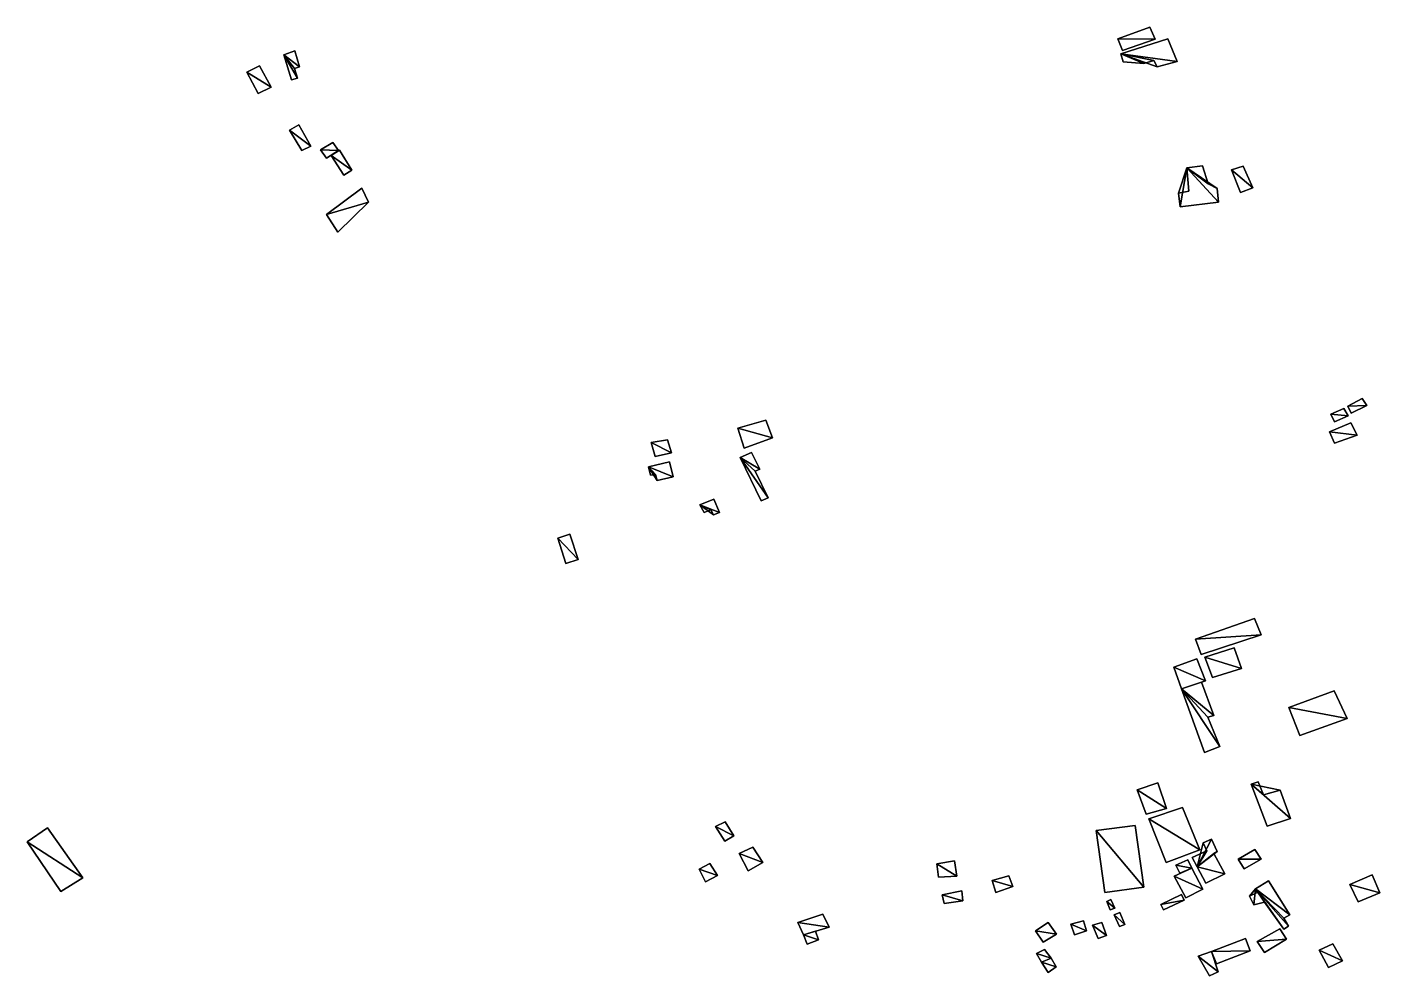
# Model space of a CAD drawing. Header units: metres. Extents: x -3947 to 4280, y -3529 to 2326.
# Drawn here: x -2937 to -2028, y -2651 to -2014 of the extents above; entities that cross this region are included whole.
import ezdxf

# ---------------------------------------------------------------- set-up
doc = ezdxf.new("R2010")
doc.units = ezdxf.units.M

msp = doc.modelspace()

# ---------------------------------------------------------------- linework, layer by layer
at = {"layer": 'MUROS'}
for points in [[(-2182.6, -2013.5), (-2204, -2021.4), (-2204, -2021.4, 4.5), (-2182.6, -2013.5, 4.5)], [(-2179, -2021.7), (-2182.6, -2013.5), (-2182.6, -2013.5, 4.5), (-2179, -2021.7, 4.5)], [(-2204, -2021.4), (-2200.9, -2029.2), (-2200.9, -2029.2, 4.5), (-2204, -2021.4, 4.5)], [(-2170.4, -2021.4), (-2202, -2031.4), (-2202, -2031.4, 8), (-2170.4, -2021.4, 8)], [(-2200.9, -2029.2), (-2179, -2021.7), (-2179, -2021.7, 4.5), (-2200.9, -2029.2, 4.5)], [(-2164.2, -2036.6), (-2170.4, -2021.4), (-2170.4, -2021.4, 8), (-2164.2, -2036.6, 8)], [(-2757, -2029.5), (-2764.5, -2032.2), (-2764.5, -2032.2, 4.5), (-2757, -2029.5, 4.5)], [(-2764.5, -2032.2), (-2759.2, -2048.9), (-2759.2, -2048.9, 4.5), (-2764.5, -2032.2, 4.5)], [(-2753.9, -2040.1), (-2757, -2029.5), (-2757, -2029.5, 4.5), (-2753.9, -2040.1, 4.5)], [(-2202, -2031.4), (-2200.5, -2036.9), (-2200.5, -2036.9, 8), (-2202, -2031.4, 8)], [(-2780.8, -2039.5), (-2789.3, -2043.8), (-2789.3, -2043.8, 4.5), (-2780.8, -2039.5, 4.5)], [(-2789.3, -2043.8), (-2781.6, -2058.2), (-2781.6, -2058.2, 4.5), (-2789.3, -2043.8, 4.5)], [(-2772.9, -2053.9), (-2780.8, -2039.5), (-2780.8, -2039.5, 4.5), (-2772.9, -2053.9, 4.5)], [(-2757.2, -2041.4), (-2753.9, -2040.1), (-2753.9, -2040.1, 4.5), (-2757.2, -2041.4, 4.5)], [(-2755.2, -2047.8), (-2757.2, -2041.4), (-2757.2, -2041.4, 4.5), (-2755.2, -2047.8, 4.5)], [(-2200.5, -2036.9), (-2186.6, -2038), (-2186.6, -2038, 8), (-2200.5, -2036.9, 8)], [(-2186.6, -2038), (-2179.8, -2036), (-2179.8, -2036, 8), (-2186.6, -2038, 8)], [(-2179.8, -2036), (-2177.6, -2040.3), (-2177.6, -2040.3, 8), (-2179.8, -2036, 8)], [(-2177.6, -2040.3), (-2164.2, -2036.6), (-2164.2, -2036.6, 8), (-2177.6, -2040.3, 8)], [(-2781.6, -2058.2), (-2772.9, -2053.9), (-2772.9, -2053.9, 4.5), (-2781.6, -2058.2, 4.5)], [(-2759.2, -2048.9), (-2755.2, -2047.8), (-2755.2, -2047.8, 4.5), (-2759.2, -2048.9, 4.5)], [(-2754.4, -2079.2), (-2760.6, -2082.8), (-2760.6, -2082.8, 4.5), (-2754.4, -2079.2, 4.5)], [(-2746.2, -2093.6), (-2754.4, -2079.2), (-2754.4, -2079.2, 4.5), (-2746.2, -2093.6, 4.5)], [(-2760.6, -2082.8), (-2752.2, -2096.4), (-2752.2, -2096.4, 4.5), (-2760.6, -2082.8, 4.5)], [(-2752.2, -2096.4), (-2746.2, -2093.6), (-2746.2, -2093.6, 4.5), (-2752.2, -2096.4, 4.5)], [(-2739.7, -2096), (-2731.4, -2091.1), (-2731.4, -2091.1, 4.5), (-2739.7, -2096, 4.5)], [(-2735.8, -2101.6), (-2739.7, -2096), (-2739.7, -2096, 4.5), (-2735.8, -2101.6, 4.5)], [(-2727.6, -2096.4), (-2735.8, -2101.6), (-2735.8, -2101.6, 4.5), (-2727.6, -2096.4, 4.5)], [(-2727, -2096.1), (-2732.7, -2099.7), (-2732.7, -2099.7, 8), (-2727, -2096.1, 8)], [(-2731.4, -2091.1), (-2727.6, -2096.4), (-2727.6, -2096.4, 4.5), (-2731.4, -2091.1, 4.5)], [(-2718.8, -2109.7), (-2727, -2096.1), (-2727, -2096.1, 8), (-2718.8, -2109.7, 8)], [(-2732.7, -2099.7), (-2724.1, -2112.9), (-2724.1, -2112.9, 8), (-2732.7, -2099.7, 8)], [(-2147.3, -2106.6), (-2157.8, -2108.1), (-2157.8, -2108.1, 5), (-2147.3, -2106.6, 5)], [(-2157.8, -2108.1), (-2156.4, -2123.8), (-2156.4, -2123.8, 5), (-2157.8, -2108.1, 5)], [(-2143.4, -2118.8), (-2147.3, -2106.6), (-2147.3, -2106.6, 5), (-2143.4, -2118.8, 5)], [(-2119.8, -2106.9), (-2127.8, -2109.3), (-2127.8, -2109.3, 4.5), (-2119.8, -2106.9, 4.5)], [(-2113.4, -2121.5), (-2119.8, -2106.9), (-2119.8, -2106.9, 4.5), (-2113.4, -2121.5, 4.5)], [(-2724.1, -2112.9), (-2718.8, -2109.7), (-2718.8, -2109.7, 8), (-2724.1, -2112.9, 8)], [(-2127.8, -2109.3), (-2121.7, -2124.6), (-2121.7, -2124.6, 4.5), (-2127.8, -2109.3, 4.5)], [(-2735.7, -2139.4), (-2711.9, -2121.7), (-2711.9, -2121.7, 8), (-2735.7, -2139.4, 8)], [(-2711.9, -2121.7), (-2707.4, -2131), (-2707.4, -2131, 8), (-2711.9, -2121.7, 8)], [(-2156.4, -2123.8), (-2163.3, -2125), (-2163.3, -2125, 5), (-2156.4, -2123.8, 5)], [(-2163.3, -2125), (-2162.2, -2134.2), (-2162.2, -2134.2, 5), (-2163.3, -2125, 5)], [(-2137.3, -2122), (-2143.4, -2118.8), (-2143.4, -2118.8, 5), (-2137.3, -2122, 5)], [(-2136.5, -2131.1), (-2137.3, -2122), (-2137.3, -2122, 5), (-2136.5, -2131.1, 5)], [(-2121.7, -2124.6), (-2113.4, -2121.5), (-2113.4, -2121.5, 4.5), (-2121.7, -2124.6, 4.5)], [(-2707.4, -2131), (-2728.2, -2151.2), (-2728.2, -2151.2, 8), (-2707.4, -2131, 8)], [(-2162.2, -2134.2), (-2136.5, -2131.1), (-2136.5, -2131.1, 5), (-2162.2, -2134.2, 5)], [(-2728.2, -2151.2), (-2735.7, -2139.4), (-2735.7, -2139.4, 8), (-2728.2, -2151.2, 8)], [(-2039.9, -2262.9), (-2049.6, -2268.2), (-2049.6, -2268.2, 4.5), (-2039.9, -2262.9, 4.5)], [(-2036.8, -2267.6), (-2039.9, -2262.9), (-2039.9, -2262.9, 4.5), (-2036.8, -2267.6, 4.5)], [(-2052.2, -2269.7), (-2061, -2273.6), (-2061, -2273.6, 4.5), (-2052.2, -2269.7, 4.5)], [(-2049.4, -2274.7), (-2052.2, -2269.7), (-2052.2, -2269.7, 4.5), (-2049.4, -2274.7, 4.5)], [(-2049.6, -2268.2), (-2047.3, -2272.9), (-2047.3, -2272.9, 4.5), (-2049.6, -2268.2, 4.5)], [(-2047.3, -2272.9), (-2036.8, -2267.6), (-2036.8, -2267.6, 4.5), (-2047.3, -2272.9, 4.5)], [(-2440.5, -2277.5), (-2459.4, -2282.9), (-2459.4, -2282.9, 4.5), (-2440.5, -2277.5, 4.5)], [(-2436.1, -2289.5), (-2440.5, -2277.5), (-2440.5, -2277.5, 4.5), (-2436.1, -2289.5, 4.5)], [(-2047.5, -2279.4), (-2061.8, -2285.4), (-2061.8, -2285.4, 4.5), (-2047.5, -2279.4, 4.5)], [(-2061, -2273.6), (-2058.5, -2278.6), (-2058.5, -2278.6, 4.5), (-2061, -2273.6, 4.5)], [(-2058.5, -2278.6), (-2049.4, -2274.7), (-2049.4, -2274.7, 4.5), (-2058.5, -2278.6, 4.5)], [(-2043.4, -2287.5), (-2047.5, -2279.4), (-2047.5, -2279.4, 4.5), (-2043.4, -2287.5, 4.5)], [(-2459.4, -2282.9), (-2455.1, -2296.3), (-2455.1, -2296.3, 4.5), (-2459.4, -2282.9, 4.5)], [(-2455.1, -2296.3), (-2436.1, -2289.5), (-2436.1, -2289.5, 4.5), (-2455.1, -2296.3, 4.5)], [(-2061.8, -2285.4), (-2058.5, -2293), (-2058.5, -2293, 4.5), (-2061.8, -2285.4, 4.5)], [(-2058.5, -2293), (-2043.4, -2287.5), (-2043.4, -2287.5, 4.5), (-2058.5, -2293, 4.5)], [(-2506.6, -2290.7), (-2517.7, -2292.5), (-2517.7, -2292.5, 4.5), (-2506.6, -2290.7, 4.5)], [(-2517.7, -2292.5), (-2514.9, -2301.9), (-2514.9, -2301.9, 4.5), (-2517.7, -2292.5, 4.5)], [(-2514.9, -2301.9), (-2504, -2299.4), (-2504, -2299.4, 4.5), (-2514.9, -2301.9, 4.5)], [(-2504, -2299.4), (-2506.6, -2290.7), (-2506.6, -2290.7, 4.5), (-2504, -2299.4, 4.5)], [(-2450.2, -2299.2), (-2457.9, -2302.6), (-2457.9, -2302.6, 4.5), (-2450.2, -2299.2, 4.5)], [(-2444.5, -2310.5), (-2450.2, -2299.2), (-2450.2, -2299.2, 4.5), (-2444.5, -2310.5, 4.5)], [(-2519.5, -2308.8), (-2505.4, -2305.4), (-2505.4, -2305.4, 4.5), (-2519.5, -2308.8, 4.5)], [(-2505.4, -2305.4), (-2502.8, -2315.5), (-2502.8, -2315.5, 4.5), (-2505.4, -2305.4, 4.5)], [(-2457.9, -2302.6), (-2443.8, -2331.8), (-2443.8, -2331.8, 4.5), (-2457.9, -2302.6, 4.5)], [(-2518, -2314.5), (-2519.5, -2308.8), (-2519.5, -2308.8, 4.5), (-2518, -2314.5, 4.5)], [(-2514.6, -2314), (-2518, -2314.5), (-2518, -2314.5, 4.5), (-2514.6, -2314, 4.5)], [(-2513.6, -2318.1), (-2514.6, -2314), (-2514.6, -2314, 4.5), (-2513.6, -2318.1, 4.5)], [(-2502.8, -2315.5), (-2513.6, -2318.1), (-2513.6, -2318.1, 4.5), (-2502.8, -2315.5, 4.5)], [(-2447.7, -2311.7), (-2444.5, -2310.5), (-2444.5, -2310.5, 4.5), (-2447.7, -2311.7, 4.5)], [(-2439.1, -2329.6), (-2447.7, -2311.7), (-2447.7, -2311.7, 4.5), (-2439.1, -2329.6, 4.5)], [(-2485, -2334.4), (-2475.5, -2330.5), (-2475.5, -2330.5, 4.5), (-2485, -2334.4, 4.5)], [(-2481.9, -2339.6), (-2485, -2334.4), (-2485, -2334.4, 4.5), (-2481.9, -2339.6, 4.5)], [(-2475.5, -2330.5), (-2471.8, -2339.5), (-2471.8, -2339.5, 4.5), (-2475.5, -2330.5, 4.5)], [(-2443.8, -2331.8), (-2439.1, -2329.6), (-2439.1, -2329.6, 4.5), (-2443.8, -2331.8, 4.5)], [(-2477.5, -2337.7), (-2481.9, -2339.6), (-2481.9, -2339.6, 4.5), (-2477.5, -2337.7, 4.5)], [(-2475.7, -2341.1), (-2477.5, -2337.7), (-2477.5, -2337.7, 4.5), (-2475.7, -2341.1, 4.5)], [(-2471.8, -2339.5), (-2475.7, -2341.1), (-2475.7, -2341.1, 4.5), (-2471.8, -2339.5, 4.5)], [(-2572.3, -2354.2), (-2580.3, -2356.7), (-2580.3, -2356.7, 4.5), (-2572.3, -2354.2, 4.5)], [(-2580.3, -2356.7), (-2574.9, -2373.7), (-2574.9, -2373.7, 4.5), (-2580.3, -2356.7, 4.5)], [(-2566.6, -2371), (-2572.3, -2354.2), (-2572.3, -2354.2, 4.5), (-2566.6, -2371, 4.5)], [(-2574.9, -2373.7), (-2566.6, -2371), (-2566.6, -2371, 4.5), (-2574.9, -2373.7, 4.5)], [(-2112.2, -2410.8), (-2152, -2424.6), (-2152, -2424.6, 5), (-2112.2, -2410.8, 5)], [(-2107.8, -2421.8), (-2112.2, -2410.8), (-2112.2, -2410.8, 5), (-2107.8, -2421.8, 5)], [(-2152, -2424.6), (-2148.1, -2434.8), (-2148.1, -2434.8, 5), (-2152, -2424.6, 5)], [(-2148.1, -2434.8), (-2107.8, -2421.8), (-2107.8, -2421.8, 5), (-2148.1, -2434.8, 5)], [(-2125.9, -2430.5), (-2145.6, -2436.8), (-2145.6, -2436.8, 5), (-2125.9, -2430.5, 5)], [(-2121, -2444.3), (-2125.9, -2430.5), (-2125.9, -2430.5, 5), (-2121, -2444.3, 5)], [(-2151.1, -2437.8), (-2166.5, -2443.4), (-2166.5, -2443.4, 5), (-2151.1, -2437.8, 5)], [(-2166.5, -2443.4), (-2161.3, -2457.9), (-2161.3, -2457.9, 5), (-2166.5, -2443.4, 5)], [(-2145.3, -2452.6), (-2151.1, -2437.8), (-2151.1, -2437.8, 5), (-2145.3, -2452.6, 5)], [(-2145.6, -2436.8), (-2140.4, -2450.4), (-2140.4, -2450.4, 5), (-2145.6, -2436.8, 5)], [(-2140.4, -2450.4), (-2121, -2444.3), (-2121, -2444.3, 5), (-2140.4, -2450.4, 5)], [(-2161.3, -2457.9), (-2145.3, -2452.6), (-2145.3, -2452.6, 5), (-2161.3, -2457.9, 5)], [(-2161.3, -2457.9), (-2147.9, -2453.5), (-2147.9, -2453.5, 5), (-2161.3, -2457.9, 5)], [(-2147.9, -2453.5), (-2139.7, -2475.8), (-2139.7, -2475.8, 5), (-2147.9, -2453.5, 5)], [(-2145.9, -2500.7), (-2161.3, -2457.9), (-2161.3, -2457.9, 5), (-2145.9, -2500.7, 5)], [(-2058.8, -2459.4), (-2089.3, -2470.6), (-2089.3, -2470.6, 5), (-2058.8, -2459.4, 5)], [(-2050, -2477.8), (-2058.8, -2459.4), (-2058.8, -2459.4, 5), (-2050, -2477.8, 5)], [(-2089.3, -2470.6), (-2081.8, -2489.4), (-2081.8, -2489.4, 5), (-2089.3, -2470.6, 5)], [(-2139.7, -2475.8), (-2143.6, -2476.9), (-2143.6, -2476.9, 5), (-2139.7, -2475.8, 5)], [(-2143.6, -2476.9), (-2135.6, -2496.8), (-2135.6, -2496.8, 5), (-2143.6, -2476.9, 5)], [(-2081.8, -2489.4), (-2050, -2477.8), (-2050, -2477.8, 5), (-2081.8, -2489.4, 5)], [(-2135.6, -2496.8), (-2145.9, -2500.7), (-2145.9, -2500.7, 5), (-2135.6, -2496.8, 5)], [(-2177.3, -2521.2), (-2191.1, -2525.8), (-2191.1, -2525.8, 5), (-2177.3, -2521.2, 5)], [(-2191.1, -2525.8), (-2185, -2542.2), (-2185, -2542.2, 5), (-2191.1, -2525.8, 5)], [(-2171.5, -2538.4), (-2177.3, -2521.2), (-2177.3, -2521.2, 5), (-2171.5, -2538.4, 5)], [(-2114.6, -2522), (-2109.8, -2520.4), (-2109.8, -2520.4, 5), (-2114.6, -2522, 5)], [(-2103.8, -2550.2), (-2114.6, -2522), (-2114.6, -2522, 5), (-2103.8, -2550.2, 5)], [(-2109.8, -2520.4), (-2106.3, -2529.2), (-2106.3, -2529.2, 5), (-2109.8, -2520.4, 5)], [(-2106.3, -2529.2), (-2095, -2526), (-2095, -2526, 5), (-2106.3, -2529.2, 5)], [(-2095, -2526), (-2088, -2545.1), (-2088, -2545.1, 5), (-2095, -2526, 5)], [(-2185, -2542.2), (-2171.5, -2538.4), (-2171.5, -2538.4, 5), (-2185, -2542.2, 5)], [(-2160.6, -2537.7), (-2183.3, -2545.2), (-2183.3, -2545.2, 5), (-2160.6, -2537.7, 5)], [(-2149, -2566.2), (-2160.6, -2537.7), (-2160.6, -2537.7, 5), (-2149, -2566.2, 5)], [(-2923.2, -2551.4), (-2936.9, -2560.8), (-2936.9, -2560.8, 8), (-2923.2, -2551.4, 8)], [(-2899.4, -2584.8), (-2923.2, -2551.4), (-2923.2, -2551.4, 8), (-2899.4, -2584.8, 8)], [(-2467.8, -2547.3), (-2474.4, -2550.4), (-2474.4, -2550.4, 4.5), (-2467.8, -2547.3, 4.5)], [(-2474.4, -2550.4), (-2468.2, -2560.3), (-2468.2, -2560.3, 4.5), (-2474.4, -2550.4, 4.5)], [(-2462, -2556.6), (-2467.8, -2547.3), (-2467.8, -2547.3, 4.5), (-2462, -2556.6, 4.5)], [(-2218.7, -2553.1), (-2192.5, -2549.8), (-2192.5, -2549.8, 5), (-2218.7, -2553.1, 5)], [(-2212.8, -2594.8), (-2218.7, -2553.1), (-2218.7, -2553.1, 5), (-2212.8, -2594.8, 5)], [(-2192.5, -2549.8), (-2186.7, -2591.2), (-2186.7, -2591.2, 5), (-2192.5, -2549.8, 5)], [(-2183.3, -2545.2), (-2171.7, -2574.7), (-2171.7, -2574.7, 5), (-2183.3, -2545.2, 5)], [(-2088, -2545.1), (-2103.8, -2550.2), (-2103.8, -2550.2, 5), (-2088, -2545.1, 5)], [(-2936.9, -2560.8), (-2914.1, -2594.2), (-2914.1, -2594.2, 8), (-2936.9, -2560.8, 8)], [(-2468.2, -2560.3), (-2462, -2556.6), (-2462, -2556.6, 4.5), (-2468.2, -2560.3, 4.5)], [(-2141.2, -2558.9), (-2146.8, -2561.5), (-2146.8, -2561.5, 4.5), (-2141.2, -2558.9, 4.5)], [(-2146.8, -2561.5), (-2144.2, -2566.7), (-2144.2, -2566.7, 4.5), (-2146.8, -2561.5, 4.5)], [(-2137.4, -2567.3), (-2141.2, -2558.9), (-2141.2, -2558.9, 4.5), (-2137.4, -2567.3, 4.5)], [(-2449.3, -2564.3), (-2458.5, -2568.6), (-2458.5, -2568.6, 4.5), (-2449.3, -2564.3, 4.5)], [(-2458.5, -2568.6), (-2452.5, -2580.2), (-2452.5, -2580.2, 4.5), (-2458.5, -2568.6, 4.5)], [(-2442.5, -2574.6), (-2449.3, -2564.3), (-2449.3, -2564.3, 4.5), (-2442.5, -2574.6, 4.5)], [(-2171.7, -2574.7), (-2149, -2566.2), (-2149, -2566.2, 5), (-2171.7, -2574.7, 5)], [(-2144.2, -2566.7), (-2154.1, -2571.3), (-2154.1, -2571.3, 4.5), (-2144.2, -2566.7, 4.5)], [(-2154.1, -2571.3), (-2150.9, -2577.6), (-2150.9, -2577.6, 4.5), (-2154.1, -2571.3, 4.5)], [(-2139.6, -2568.6), (-2137.4, -2567.3), (-2137.4, -2567.3, 4.5), (-2139.6, -2568.6, 4.5)], [(-2132.1, -2582.2), (-2139.6, -2568.6), (-2139.6, -2568.6, 4.5), (-2132.1, -2582.2, 4.5)], [(-2112.1, -2565.9), (-2123.3, -2572.3), (-2123.3, -2572.3, 4.5), (-2112.1, -2565.9, 4.5)], [(-2107.9, -2572.4), (-2112.1, -2565.9), (-2112.1, -2565.9, 4.5), (-2107.9, -2572.4, 4.5)], [(-2478.1, -2575.2), (-2485.4, -2579.2), (-2485.4, -2579.2, 4.5), (-2478.1, -2575.2, 4.5)], [(-2485.4, -2579.2), (-2481, -2587.7), (-2481, -2587.7, 4.5), (-2485.4, -2579.2, 4.5)], [(-2473, -2583.3), (-2478.1, -2575.2), (-2478.1, -2575.2, 4.5), (-2473, -2583.3, 4.5)], [(-2452.5, -2580.2), (-2442.5, -2574.6), (-2442.5, -2574.6, 4.5), (-2452.5, -2580.2, 4.5)], [(-2313.8, -2573.6), (-2325.8, -2575.5), (-2325.8, -2575.5, 4.5), (-2313.8, -2573.6, 4.5)], [(-2325.8, -2575.5), (-2324.5, -2584.4), (-2324.5, -2584.4, 4.5), (-2325.8, -2575.5, 4.5)], [(-2312.3, -2583.7), (-2313.8, -2573.6), (-2313.8, -2573.6, 4.5), (-2312.3, -2583.7, 4.5)], [(-2154.3, -2578.5), (-2166.3, -2583.9), (-2166.3, -2583.9, 4.5), (-2154.3, -2578.5, 4.5)], [(-2165.2, -2576.3), (-2157.1, -2572.8), (-2157.1, -2572.8, 4.5), (-2165.2, -2576.3, 4.5)], [(-2162.5, -2581.7), (-2165.2, -2576.3), (-2165.2, -2576.3, 4.5), (-2162.5, -2581.7, 4.5)], [(-2154.3, -2578.5), (-2162.5, -2581.7), (-2162.5, -2581.7, 4.5), (-2154.3, -2578.5, 4.5)], [(-2157.1, -2572.8), (-2154.3, -2578.5), (-2154.3, -2578.5, 4.5), (-2157.1, -2572.8, 4.5)], [(-2147, -2592.6), (-2154.3, -2578.5), (-2154.3, -2578.5, 4.5), (-2147, -2592.6, 4.5)], [(-2150.9, -2577.6), (-2145, -2588.6), (-2145, -2588.6, 4.5), (-2150.9, -2577.6, 4.5)], [(-2123.3, -2572.3), (-2119.2, -2578.8), (-2119.2, -2578.8, 4.5), (-2123.3, -2572.3, 4.5)], [(-2119.2, -2578.8), (-2107.9, -2572.4), (-2107.9, -2572.4, 4.5), (-2119.2, -2578.8, 4.5)], [(-2914.1, -2594.2), (-2899.4, -2584.8), (-2899.4, -2584.8, 8), (-2914.1, -2594.2, 8)], [(-2481, -2587.7), (-2473, -2583.3), (-2473, -2583.3, 4.5), (-2481, -2587.7, 4.5)], [(-2324.5, -2584.4), (-2312.3, -2583.7), (-2312.3, -2583.7, 4.5), (-2324.5, -2584.4, 4.5)], [(-2277.3, -2583.5), (-2288.5, -2586.7), (-2288.5, -2586.7, 4.5), (-2277.3, -2583.5, 4.5)], [(-2288.5, -2586.7), (-2286, -2594.7), (-2286, -2594.7, 4.5), (-2288.5, -2586.7, 4.5)], [(-2274.6, -2590.8), (-2277.3, -2583.5), (-2277.3, -2583.5, 4.5), (-2274.6, -2590.8, 4.5)], [(-2166.3, -2583.9), (-2158.5, -2598.3), (-2158.5, -2598.3, 4.5), (-2166.3, -2583.9, 4.5)], [(-2145, -2588.6), (-2132.1, -2582.2), (-2132.1, -2582.2, 4.5), (-2145, -2588.6, 4.5)], [(-2102.9, -2587), (-2111.7, -2592.2), (-2111.7, -2592.2, 4.5), (-2102.9, -2587, 4.5)], [(-2088.5, -2609.8), (-2102.9, -2587), (-2102.9, -2587, 4.5), (-2088.5, -2609.8, 4.5)], [(-2033.3, -2583), (-2048.3, -2589.5), (-2048.3, -2589.5, 4.5), (-2033.3, -2583, 4.5)], [(-2048.3, -2589.5), (-2042.7, -2601), (-2042.7, -2601, 4.5), (-2048.3, -2589.5, 4.5)], [(-2028, -2595), (-2033.3, -2583), (-2033.3, -2583, 4.5), (-2028, -2595, 4.5)], [(-2308.8, -2593.7), (-2322.1, -2596.4), (-2322.1, -2596.4, 4.5), (-2308.8, -2593.7, 4.5)], [(-2322.1, -2596.4), (-2320.8, -2602.2), (-2320.8, -2602.2, 4.5), (-2322.1, -2596.4, 4.5)], [(-2308.2, -2600.3), (-2308.8, -2593.7), (-2308.8, -2593.7, 4.5), (-2308.2, -2600.3, 4.5)], [(-2286, -2594.7), (-2274.6, -2590.8), (-2274.6, -2590.8, 4.5), (-2286, -2594.7, 4.5)], [(-2186.7, -2591.2), (-2212.8, -2594.8), (-2212.8, -2594.8, 5), (-2186.7, -2591.2, 5)], [(-2161.3, -2596.2), (-2175.2, -2602.9), (-2175.2, -2602.9, 4.5), (-2161.3, -2596.2, 4.5)], [(-2159.6, -2599.8), (-2161.3, -2596.2), (-2161.3, -2596.2, 4.5), (-2159.6, -2599.8, 4.5)], [(-2158.5, -2598.3), (-2147, -2592.6), (-2147, -2592.6, 4.5), (-2158.5, -2598.3, 4.5)], [(-2110.4, -2594.7), (-2115.7, -2597.3), (-2115.7, -2597.3, 4.5), (-2110.4, -2594.7, 4.5)], [(-2115.7, -2597.3), (-2112.7, -2603.1), (-2112.7, -2603.1, 4.5), (-2115.7, -2597.3, 4.5)], [(-2111.7, -2592.2), (-2110.4, -2594.7), (-2110.4, -2594.7, 4.5), (-2111.7, -2592.2, 4.5)], [(-2042.7, -2601), (-2028, -2595), (-2028, -2595, 4.5), (-2042.7, -2601, 4.5)], [(-2320.8, -2602.2), (-2308.2, -2600.3), (-2308.2, -2600.3, 4.5), (-2320.8, -2602.2, 4.5)], [(-2211.4, -2600.7), (-2208.8, -2599.5), (-2208.8, -2599.5, 4.5), (-2211.4, -2600.7, 4.5)], [(-2209.2, -2606.5), (-2211.4, -2600.7), (-2211.4, -2600.7, 4.5), (-2209.2, -2606.5, 4.5)], [(-2206, -2605.2), (-2209.2, -2606.5), (-2209.2, -2606.5, 4.5), (-2206, -2605.2, 4.5)], [(-2208.8, -2599.5), (-2206, -2605.2), (-2206, -2605.2, 4.5), (-2208.8, -2599.5, 4.5)], [(-2206.5, -2609.7), (-2202.8, -2608.3), (-2202.8, -2608.3, 4.5), (-2206.5, -2609.7, 4.5)], [(-2202.8, -2608.3), (-2199.3, -2616.3), (-2199.3, -2616.3, 4.5), (-2202.8, -2608.3, 4.5)], [(-2175.2, -2602.9), (-2173.4, -2606.5), (-2173.4, -2606.5, 4.5), (-2175.2, -2602.9, 4.5)], [(-2173.4, -2606.5), (-2159.6, -2599.8), (-2159.6, -2599.8, 4.5), (-2173.4, -2606.5, 4.5)], [(-2112.7, -2603.1), (-2105.6, -2601.2), (-2105.6, -2601.2, 4.5), (-2112.7, -2603.1, 4.5)], [(-2105.6, -2601.2), (-2092.6, -2619.4), (-2092.6, -2619.4, 4.5), (-2105.6, -2601.2, 4.5)], [(-2402.3, -2609.4), (-2419.1, -2615), (-2419.1, -2615, 4.5), (-2402.3, -2609.4, 4.5)], [(-2419.1, -2615), (-2415.3, -2623.3), (-2415.3, -2623.3, 4.5), (-2419.1, -2615, 4.5)], [(-2398.1, -2618), (-2402.3, -2609.4), (-2402.3, -2609.4, 4.5), (-2398.1, -2618, 4.5)], [(-2250.8, -2614.8), (-2259.3, -2620.5), (-2259.3, -2620.5, 4.5), (-2250.8, -2614.8, 4.5)], [(-2245.2, -2622.7), (-2250.8, -2614.8), (-2250.8, -2614.8, 4.5), (-2245.2, -2622.7, 4.5)], [(-2227.1, -2613.8), (-2235.6, -2616.1), (-2235.6, -2616.1, 4.5), (-2227.1, -2613.8, 4.5)], [(-2235.6, -2616.1), (-2233.3, -2623.1), (-2233.3, -2623.1, 4.5), (-2235.6, -2616.1, 4.5)], [(-2225.1, -2620.5), (-2227.1, -2613.8), (-2227.1, -2613.8, 4.5), (-2225.1, -2620.5, 4.5)], [(-2221.1, -2616.7), (-2214.9, -2614.8), (-2214.9, -2614.8, 4.5), (-2221.1, -2616.7, 4.5)], [(-2217.4, -2625.6), (-2221.1, -2616.7), (-2221.1, -2616.7, 4.5), (-2217.4, -2625.6, 4.5)], [(-2214.9, -2614.8), (-2211.6, -2623.6), (-2211.6, -2623.6, 4.5), (-2214.9, -2614.8, 4.5)], [(-2202.9, -2617.5), (-2206.5, -2609.7), (-2206.5, -2609.7, 4.5), (-2202.9, -2617.5, 4.5)], [(-2199.3, -2616.3), (-2202.9, -2617.5), (-2202.9, -2617.5, 4.5), (-2199.3, -2616.3, 4.5)], [(-2092.6, -2611.9), (-2088.5, -2609.8), (-2088.5, -2609.8, 4.5), (-2092.6, -2611.9, 4.5)], [(-2089.5, -2617.3), (-2092.6, -2611.9), (-2092.6, -2611.9, 4.5), (-2089.5, -2617.3, 4.5)], [(-2092.6, -2619.4), (-2089.5, -2617.3), (-2089.5, -2617.3, 4.5), (-2092.6, -2619.4, 4.5)], [(-2415.3, -2623.3), (-2398.1, -2618), (-2398.1, -2618, 4.5), (-2415.3, -2623.3, 4.5)], [(-2407.2, -2620.8), (-2415.3, -2623.3), (-2415.3, -2623.3, 4.5), (-2407.2, -2620.8, 4.5)], [(-2415.3, -2623.3), (-2412.7, -2629.4), (-2412.7, -2629.4, 4.5), (-2415.3, -2623.3, 4.5)], [(-2412.7, -2629.4), (-2405.2, -2626.5), (-2405.2, -2626.5, 4.5), (-2412.7, -2629.4, 4.5)], [(-2405.2, -2626.5), (-2407.2, -2620.8), (-2407.2, -2620.8, 4.5), (-2405.2, -2626.5, 4.5)], [(-2259.3, -2620.5), (-2254.3, -2628.1), (-2254.3, -2628.1, 4.5), (-2259.3, -2620.5, 4.5)], [(-2254.3, -2628.1), (-2245.2, -2622.7), (-2245.2, -2622.7, 4.5), (-2254.3, -2628.1, 4.5)], [(-2233.3, -2623.1), (-2225.1, -2620.5), (-2225.1, -2620.5, 4.5), (-2233.3, -2623.1, 4.5)], [(-2211.6, -2623.6), (-2217.4, -2625.6), (-2217.4, -2625.6, 4.5), (-2211.6, -2623.6, 4.5)], [(-2141.2, -2634.3), (-2118.4, -2625.7), (-2118.4, -2625.7, 4.5), (-2141.2, -2634.3, 4.5)], [(-2118.4, -2625.7), (-2115.2, -2633.9), (-2115.2, -2633.9, 4.5), (-2118.4, -2625.7, 4.5)], [(-2095.2, -2619.2), (-2110.4, -2627.6), (-2110.4, -2627.6, 4.5), (-2095.2, -2619.2, 4.5)], [(-2105.6, -2635.1), (-2090.8, -2626.1), (-2090.8, -2626.1, 4.5), (-2105.6, -2635.1, 4.5)], [(-2090.8, -2626.1), (-2095.2, -2619.2), (-2095.2, -2619.2, 4.5), (-2090.8, -2626.1, 4.5)], [(-2253.4, -2633.1), (-2258.8, -2635.8), (-2258.8, -2635.8, 4.5), (-2253.4, -2633.1, 4.5)], [(-2258.8, -2635.8), (-2255.3, -2641.6), (-2255.3, -2641.6, 4.5), (-2258.8, -2635.8, 4.5)], [(-2248.9, -2638.9), (-2253.4, -2633.1), (-2253.4, -2633.1, 4.5), (-2248.9, -2638.9, 4.5)], [(-2141.2, -2634.3), (-2150.2, -2637.6), (-2150.2, -2637.6, 4.5), (-2141.2, -2634.3, 4.5)], [(-2137.8, -2642.6), (-2141.2, -2634.3), (-2141.2, -2634.3, 4.5), (-2137.8, -2642.6, 4.5)], [(-2136.6, -2648.1), (-2141.2, -2634.3), (-2141.2, -2634.3, 4.5), (-2136.6, -2648.1, 4.5)], [(-2115.2, -2633.9), (-2137.8, -2642.6), (-2137.8, -2642.6, 4.5), (-2115.2, -2633.9, 4.5)], [(-2110.4, -2627.6), (-2105.6, -2635.1), (-2105.6, -2635.1, 4.5), (-2110.4, -2627.6, 4.5)], [(-2059.6, -2629.2), (-2068.8, -2633.6), (-2068.8, -2633.6, 4.5), (-2059.6, -2629.2, 4.5)], [(-2068.8, -2633.6), (-2062.5, -2645.1), (-2062.5, -2645.1, 4.5), (-2068.8, -2633.6, 4.5)], [(-2053.1, -2640.7), (-2059.6, -2629.2), (-2059.6, -2629.2, 4.5), (-2053.1, -2640.7, 4.5)], [(-2248.9, -2638.9), (-2255.3, -2641.6), (-2255.3, -2641.6, 4.5), (-2248.9, -2638.9, 4.5)], [(-2255.3, -2641.6), (-2248.9, -2638.9), (-2248.9, -2638.9, 4.5), (-2255.3, -2641.6, 4.5)], [(-2255.3, -2641.6), (-2250.8, -2648.4), (-2250.8, -2648.4, 4.5), (-2255.3, -2641.6, 4.5)], [(-2250.8, -2648.4), (-2245.6, -2644.7), (-2245.6, -2644.7, 4.5), (-2250.8, -2648.4, 4.5)], [(-2245.6, -2644.7), (-2248.9, -2638.9), (-2248.9, -2638.9, 4.5), (-2245.6, -2644.7, 4.5)], [(-2150.2, -2637.6), (-2142.4, -2650.8), (-2142.4, -2650.8, 4.5), (-2150.2, -2637.6, 4.5)], [(-2062.5, -2645.1), (-2053.1, -2640.7), (-2053.1, -2640.7, 4.5), (-2062.5, -2645.1, 4.5)], [(-2142.4, -2650.8), (-2136.6, -2648.1), (-2136.6, -2648.1, 4.5), (-2142.4, -2650.8, 4.5)]]:
    msp.add_3dface(points, dxfattribs=at)
at = {"layer": 'TECHOS'}
for points in [[(-2204, -2021.4, 4.5), (-2179, -2021.7, 4.5), (-2182.6, -2013.5, 4.5)], [(-2204, -2021.4, 4.5), (-2200.9, -2029.2, 4.5), (-2179, -2021.7, 4.5)], [(-2202, -2031.4, 8), (-2164.2, -2036.6, 8), (-2170.4, -2021.4, 8)], [(-2764.5, -2032.2, 4.5), (-2753.9, -2040.1, 4.5), (-2757, -2029.5, 4.5)], [(-2764.5, -2032.2, 4.5), (-2759.2, -2048.9, 4.5), (-2755.2, -2047.8, 4.5)], [(-2764.5, -2032.2, 4.5), (-2755.2, -2047.8, 4.5), (-2757.2, -2041.4, 4.5)], [(-2764.5, -2032.2, 4.5), (-2757.2, -2041.4, 4.5), (-2753.9, -2040.1, 4.5)], [(-2202, -2031.4, 8), (-2200.5, -2036.9, 8), (-2186.6, -2038, 8)], [(-2202, -2031.4, 8), (-2186.6, -2038, 8), (-2179.8, -2036, 8)], [(-2202, -2031.4, 8), (-2179.8, -2036, 8), (-2177.6, -2040.3, 8)], [(-2202, -2031.4, 8), (-2177.6, -2040.3, 8), (-2164.2, -2036.6, 8)], [(-2789.3, -2043.8, 4.5), (-2772.9, -2053.9, 4.5), (-2780.8, -2039.5, 4.5)], [(-2789.3, -2043.8, 4.5), (-2781.6, -2058.2, 4.5), (-2772.9, -2053.9, 4.5)], [(-2760.6, -2082.8, 4.5), (-2746.2, -2093.6, 4.5), (-2754.4, -2079.2, 4.5)], [(-2760.6, -2082.8, 4.5), (-2752.2, -2096.4, 4.5), (-2746.2, -2093.6, 4.5)], [(-2739.7, -2096, 4.5), (-2731.4, -2091.1, 4.5), (-2727.6, -2096.4, 4.5)], [(-2739.7, -2096, 4.5), (-2727.6, -2096.4, 4.5), (-2735.8, -2101.6, 4.5)], [(-2732.7, -2099.7, 8), (-2718.8, -2109.7, 8), (-2727, -2096.1, 8)], [(-2732.7, -2099.7, 8), (-2724.1, -2112.9, 8), (-2718.8, -2109.7, 8)], [(-2157.8, -2108.1, 5), (-2156.4, -2123.8, 5), (-2163.3, -2125, 5)], [(-2157.8, -2108.1, 5), (-2163.3, -2125, 5), (-2162.2, -2134.2, 5)], [(-2157.8, -2108.1, 5), (-2162.2, -2134.2, 5), (-2136.5, -2131.1, 5)], [(-2157.8, -2108.1, 5), (-2143.4, -2118.8, 5), (-2147.3, -2106.6, 5)], [(-2157.8, -2108.1, 5), (-2136.5, -2131.1, 5), (-2137.3, -2122, 5)], [(-2157.8, -2108.1, 5), (-2137.3, -2122, 5), (-2143.4, -2118.8, 5)], [(-2127.8, -2109.3, 4.5), (-2113.4, -2121.5, 4.5), (-2119.8, -2106.9, 4.5)], [(-2127.8, -2109.3, 4.5), (-2121.7, -2124.6, 4.5), (-2113.4, -2121.5, 4.5)], [(-2735.7, -2139.4, 8), (-2711.9, -2121.7, 8), (-2707.4, -2131, 8)], [(-2735.7, -2139.4, 8), (-2707.4, -2131, 8), (-2728.2, -2151.2, 8)], [(-2049.6, -2268.2, 4.5), (-2036.8, -2267.6, 4.5), (-2039.9, -2262.9, 4.5)], [(-2061, -2273.6, 4.5), (-2049.4, -2274.7, 4.5), (-2052.2, -2269.7, 4.5)], [(-2049.6, -2268.2, 4.5), (-2047.3, -2272.9, 4.5), (-2036.8, -2267.6, 4.5)], [(-2459.4, -2282.9, 4.5), (-2436.1, -2289.5, 4.5), (-2440.5, -2277.5, 4.5)], [(-2061.8, -2285.4, 4.5), (-2043.4, -2287.5, 4.5), (-2047.5, -2279.4, 4.5)], [(-2061, -2273.6, 4.5), (-2058.5, -2278.6, 4.5), (-2049.4, -2274.7, 4.5)], [(-2459.4, -2282.9, 4.5), (-2455.1, -2296.3, 4.5), (-2436.1, -2289.5, 4.5)], [(-2061.8, -2285.4, 4.5), (-2058.5, -2293, 4.5), (-2043.4, -2287.5, 4.5)], [(-2517.7, -2292.5, 4.5), (-2504, -2299.4, 4.5), (-2506.6, -2290.7, 4.5)], [(-2517.7, -2292.5, 4.5), (-2514.9, -2301.9, 4.5), (-2504, -2299.4, 4.5)], [(-2457.9, -2302.6, 4.5), (-2444.5, -2310.5, 4.5), (-2450.2, -2299.2, 4.5)], [(-2519.5, -2308.8, 4.5), (-2505.4, -2305.4, 4.5), (-2502.8, -2315.5, 4.5)], [(-2457.9, -2302.6, 4.5), (-2443.8, -2331.8, 4.5), (-2439.1, -2329.6, 4.5)], [(-2457.9, -2302.6, 4.5), (-2439.1, -2329.6, 4.5), (-2447.7, -2311.7, 4.5)], [(-2457.9, -2302.6, 4.5), (-2447.7, -2311.7, 4.5), (-2444.5, -2310.5, 4.5)], [(-2519.5, -2308.8, 4.5), (-2502.8, -2315.5, 4.5), (-2513.6, -2318.1, 4.5)], [(-2519.5, -2308.8, 4.5), (-2513.6, -2318.1, 4.5), (-2514.6, -2314, 4.5)], [(-2519.5, -2308.8, 4.5), (-2514.6, -2314, 4.5), (-2518, -2314.5, 4.5)], [(-2485, -2334.4, 4.5), (-2475.5, -2330.5, 4.5), (-2471.8, -2339.5, 4.5)], [(-2485, -2334.4, 4.5), (-2471.8, -2339.5, 4.5), (-2475.7, -2341.1, 4.5)], [(-2485, -2334.4, 4.5), (-2475.7, -2341.1, 4.5), (-2477.5, -2337.7, 4.5)], [(-2485, -2334.4, 4.5), (-2477.5, -2337.7, 4.5), (-2481.9, -2339.6, 4.5)], [(-2580.3, -2356.7, 4.5), (-2566.6, -2371, 4.5), (-2572.3, -2354.2, 4.5)], [(-2580.3, -2356.7, 4.5), (-2574.9, -2373.7, 4.5), (-2566.6, -2371, 4.5)], [(-2152, -2424.6, 5), (-2107.8, -2421.8, 5), (-2112.2, -2410.8, 5)], [(-2152, -2424.6, 5), (-2148.1, -2434.8, 5), (-2107.8, -2421.8, 5)], [(-2145.6, -2436.8, 5), (-2121, -2444.3, 5), (-2125.9, -2430.5, 5)], [(-2166.5, -2443.4, 5), (-2145.3, -2452.6, 5), (-2151.1, -2437.8, 5)], [(-2166.5, -2443.4, 5), (-2161.3, -2457.9, 5), (-2145.3, -2452.6, 5)], [(-2145.6, -2436.8, 5), (-2140.4, -2450.4, 5), (-2121, -2444.3, 5)], [(-2161.3, -2457.9, 5), (-2147.9, -2453.5, 5), (-2139.7, -2475.8, 5)], [(-2161.3, -2457.9, 5), (-2139.7, -2475.8, 5), (-2143.6, -2476.9, 5)], [(-2161.3, -2457.9, 5), (-2143.6, -2476.9, 5), (-2135.6, -2496.8, 5)], [(-2161.3, -2457.9, 5), (-2135.6, -2496.8, 5), (-2145.9, -2500.7, 5)], [(-2089.3, -2470.6, 5), (-2050, -2477.8, 5), (-2058.8, -2459.4, 5)], [(-2089.3, -2470.6, 5), (-2081.8, -2489.4, 5), (-2050, -2477.8, 5)], [(-2191.1, -2525.8, 5), (-2171.5, -2538.4, 5), (-2177.3, -2521.2, 5)], [(-2191.1, -2525.8, 5), (-2185, -2542.2, 5), (-2171.5, -2538.4, 5)], [(-2114.6, -2522, 5), (-2109.8, -2520.4, 5), (-2106.3, -2529.2, 5)], [(-2114.6, -2522, 5), (-2106.3, -2529.2, 5), (-2095, -2526, 5)], [(-2114.6, -2522, 5), (-2095, -2526, 5), (-2088, -2545.1, 5)], [(-2114.6, -2522, 5), (-2088, -2545.1, 5), (-2103.8, -2550.2, 5)], [(-2183.3, -2545.2, 5), (-2149, -2566.2, 5), (-2160.6, -2537.7, 5)], [(-2936.9, -2560.8, 8), (-2899.4, -2584.8, 8), (-2923.2, -2551.4, 8)], [(-2474.4, -2550.4, 4.5), (-2462, -2556.6, 4.5), (-2467.8, -2547.3, 4.5)], [(-2474.4, -2550.4, 4.5), (-2468.2, -2560.3, 4.5), (-2462, -2556.6, 4.5)], [(-2218.7, -2553.1, 5), (-2192.5, -2549.8, 5), (-2186.7, -2591.2, 5)], [(-2218.7, -2553.1, 5), (-2186.7, -2591.2, 5), (-2212.8, -2594.8, 5)], [(-2183.3, -2545.2, 5), (-2171.7, -2574.7, 5), (-2149, -2566.2, 5)], [(-2936.9, -2560.8, 8), (-2914.1, -2594.2, 8), (-2899.4, -2584.8, 8)], [(-2150.9, -2577.6, 4.5), (-2137.4, -2567.3, 4.5), (-2141.2, -2558.9, 4.5)], [(-2150.9, -2577.6, 4.5), (-2141.2, -2558.9, 4.5), (-2146.8, -2561.5, 4.5)], [(-2150.9, -2577.6, 4.5), (-2146.8, -2561.5, 4.5), (-2144.2, -2566.7, 4.5)], [(-2458.5, -2568.6, 4.5), (-2442.5, -2574.6, 4.5), (-2449.3, -2564.3, 4.5)], [(-2458.5, -2568.6, 4.5), (-2452.5, -2580.2, 4.5), (-2442.5, -2574.6, 4.5)], [(-2150.9, -2577.6, 4.5), (-2144.2, -2566.7, 4.5), (-2154.1, -2571.3, 4.5)], [(-2150.9, -2577.6, 4.5), (-2139.6, -2568.6, 4.5), (-2137.4, -2567.3, 4.5)], [(-2150.9, -2577.6, 4.5), (-2132.1, -2582.2, 4.5), (-2139.6, -2568.6, 4.5)], [(-2123.3, -2572.3, 4.5), (-2107.9, -2572.4, 4.5), (-2112.1, -2565.9, 4.5)], [(-2485.4, -2579.2, 4.5), (-2473, -2583.3, 4.5), (-2478.1, -2575.2, 4.5)], [(-2485.4, -2579.2, 4.5), (-2481, -2587.7, 4.5), (-2473, -2583.3, 4.5)], [(-2325.8, -2575.5, 4.5), (-2312.3, -2583.7, 4.5), (-2313.8, -2573.6, 4.5)], [(-2325.8, -2575.5, 4.5), (-2324.5, -2584.4, 4.5), (-2312.3, -2583.7, 4.5)], [(-2166.3, -2583.9, 4.5), (-2147, -2592.6, 4.5), (-2154.3, -2578.5, 4.5)], [(-2165.2, -2576.3, 4.5), (-2157.1, -2572.8, 4.5), (-2154.3, -2578.5, 4.5)], [(-2165.2, -2576.3, 4.5), (-2154.3, -2578.5, 4.5), (-2162.5, -2581.7, 4.5)], [(-2150.9, -2577.6, 4.5), (-2145, -2588.6, 4.5), (-2132.1, -2582.2, 4.5)], [(-2123.3, -2572.3, 4.5), (-2119.2, -2578.8, 4.5), (-2107.9, -2572.4, 4.5)], [(-2288.5, -2586.7, 4.5), (-2274.6, -2590.8, 4.5), (-2277.3, -2583.5, 4.5)], [(-2288.5, -2586.7, 4.5), (-2286, -2594.7, 4.5), (-2274.6, -2590.8, 4.5)], [(-2166.3, -2583.9, 4.5), (-2158.5, -2598.3, 4.5), (-2147, -2592.6, 4.5)], [(-2111.7, -2592.2, 4.5), (-2088.5, -2609.8, 4.5), (-2102.9, -2587, 4.5)], [(-2048.3, -2589.5, 4.5), (-2028, -2595, 4.5), (-2033.3, -2583, 4.5)], [(-2048.3, -2589.5, 4.5), (-2042.7, -2601, 4.5), (-2028, -2595, 4.5)], [(-2322.1, -2596.4, 4.5), (-2308.2, -2600.3, 4.5), (-2308.8, -2593.7, 4.5)], [(-2322.1, -2596.4, 4.5), (-2320.8, -2602.2, 4.5), (-2308.2, -2600.3, 4.5)], [(-2175.2, -2602.9, 4.5), (-2159.6, -2599.8, 4.5), (-2161.3, -2596.2, 4.5)], [(-2111.7, -2592.2, 4.5), (-2110.4, -2594.7, 4.5), (-2115.7, -2597.3, 4.5)], [(-2111.7, -2592.2, 4.5), (-2115.7, -2597.3, 4.5), (-2112.7, -2603.1, 4.5)], [(-2111.7, -2592.2, 4.5), (-2112.7, -2603.1, 4.5), (-2105.6, -2601.2, 4.5)], [(-2111.7, -2592.2, 4.5), (-2105.6, -2601.2, 4.5), (-2092.6, -2619.4, 4.5)], [(-2111.7, -2592.2, 4.5), (-2092.6, -2619.4, 4.5), (-2089.5, -2617.3, 4.5)], [(-2111.7, -2592.2, 4.5), (-2089.5, -2617.3, 4.5), (-2092.6, -2611.9, 4.5)], [(-2111.7, -2592.2, 4.5), (-2092.6, -2611.9, 4.5), (-2088.5, -2609.8, 4.5)], [(-2211.4, -2600.7, 4.5), (-2208.8, -2599.5, 4.5), (-2206, -2605.2, 4.5)], [(-2211.4, -2600.7, 4.5), (-2206, -2605.2, 4.5), (-2209.2, -2606.5, 4.5)], [(-2206.5, -2609.7, 4.5), (-2202.8, -2608.3, 4.5), (-2199.3, -2616.3, 4.5)], [(-2175.2, -2602.9, 4.5), (-2173.4, -2606.5, 4.5), (-2159.6, -2599.8, 4.5)], [(-2419.1, -2615, 4.5), (-2398.1, -2618, 4.5), (-2402.3, -2609.4, 4.5)], [(-2419.1, -2615, 4.5), (-2415.3, -2623.3, 4.5), (-2398.1, -2618, 4.5)], [(-2259.3, -2620.5, 4.5), (-2245.2, -2622.7, 4.5), (-2250.8, -2614.8, 4.5)], [(-2235.6, -2616.1, 4.5), (-2225.1, -2620.5, 4.5), (-2227.1, -2613.8, 4.5)], [(-2235.6, -2616.1, 4.5), (-2233.3, -2623.1, 4.5), (-2225.1, -2620.5, 4.5)], [(-2221.1, -2616.7, 4.5), (-2214.9, -2614.8, 4.5), (-2211.6, -2623.6, 4.5)], [(-2221.1, -2616.7, 4.5), (-2211.6, -2623.6, 4.5), (-2217.4, -2625.6, 4.5)], [(-2206.5, -2609.7, 4.5), (-2199.3, -2616.3, 4.5), (-2202.9, -2617.5, 4.5)], [(-2415.3, -2623.3, 4.5), (-2405.2, -2626.5, 4.5), (-2407.2, -2620.8, 4.5)], [(-2415.3, -2623.3, 4.5), (-2412.7, -2629.4, 4.5), (-2405.2, -2626.5, 4.5)], [(-2259.3, -2620.5, 4.5), (-2254.3, -2628.1, 4.5), (-2245.2, -2622.7, 4.5)], [(-2141.2, -2634.3, 4.5), (-2118.4, -2625.7, 4.5), (-2115.2, -2633.9, 4.5)], [(-2110.4, -2627.6, 4.5), (-2090.8, -2626.1, 4.5), (-2095.2, -2619.2, 4.5)], [(-2110.4, -2627.6, 4.5), (-2105.6, -2635.1, 4.5), (-2090.8, -2626.1, 4.5)], [(-2258.8, -2635.8, 4.5), (-2248.9, -2638.9, 4.5), (-2253.4, -2633.1, 4.5)], [(-2258.8, -2635.8, 4.5), (-2255.3, -2641.6, 4.5), (-2248.9, -2638.9, 4.5)], [(-2150.2, -2637.6, 4.5), (-2136.6, -2648.1, 4.5), (-2141.2, -2634.3, 4.5)], [(-2141.2, -2634.3, 4.5), (-2115.2, -2633.9, 4.5), (-2137.8, -2642.6, 4.5)], [(-2068.8, -2633.6, 4.5), (-2053.1, -2640.7, 4.5), (-2059.6, -2629.2, 4.5)], [(-2068.8, -2633.6, 4.5), (-2062.5, -2645.1, 4.5), (-2053.1, -2640.7, 4.5)], [(-2255.3, -2641.6, 4.5), (-2245.6, -2644.7, 4.5), (-2248.9, -2638.9, 4.5)], [(-2255.3, -2641.6, 4.5), (-2250.8, -2648.4, 4.5), (-2245.6, -2644.7, 4.5)], [(-2150.2, -2637.6, 4.5), (-2142.4, -2650.8, 4.5), (-2136.6, -2648.1, 4.5)]]:
    msp.add_3dface(points, dxfattribs=at)

doc.saveas('drawing.dxf')
